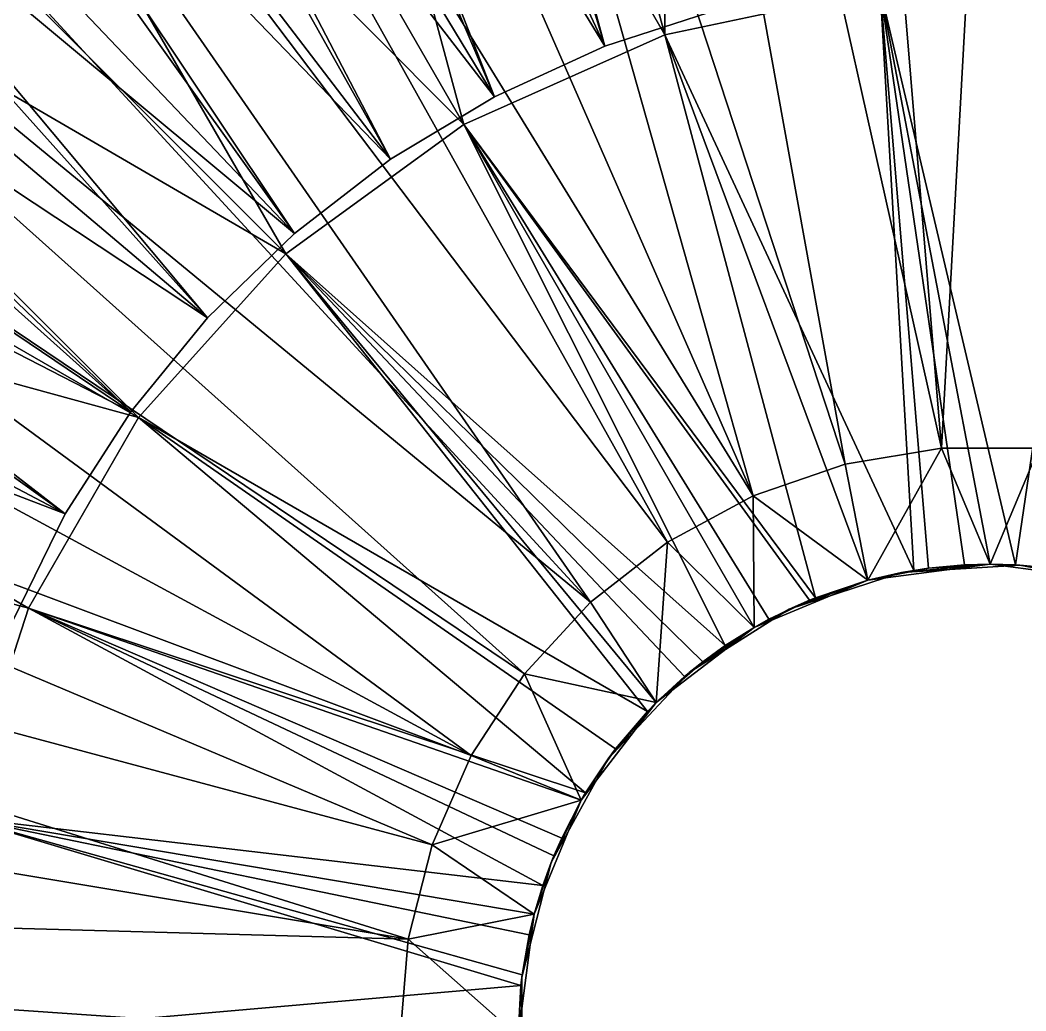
# Model space of a CAD drawing. Header units: metres. Extents: x -14.8 to 10.1, y -13.9 to 11.1.
# Drawn here: x -6.46 to -2.199, y -1.249 to 2.947 of the extents above; entities that cross this region are included whole.
import ezdxf

# ---------------------------------------------------------------- set-up
doc = ezdxf.new("R2010")
doc.units = ezdxf.units.M

msp = doc.modelspace()

# ---------------------------------------------------------------- linework, layer by layer
for points in [[(-2.005811, 11.138528, -3.099998), (-2.556689, 1.134735, -3.099998), (-3.382482, 11.10058, -3.099998)], [(-2.005811, 11.138528, -3.099998), (-2.143792, 1.134735, -3.099998), (-2.556689, 1.134735, -3.099998)], [(-2.556689, 1.134735, -3.099998), (-4.746624, 10.911418, -3.099998), (-3.382482, 11.10058, -3.099998)], [(-2.963954, 1.066775, -3.099998), (-6.081676, 10.573337, -3.099998), (-4.746624, 10.911418, -3.099998)], [(-2.556689, 1.134735, -3.099998), (-2.963954, 1.066775, -3.099998), (-4.746624, 10.911418, -3.099998)], [(-3.354479, 0.932707, -3.099998), (-7.371434, 10.090441, -3.099998), (-6.081676, 10.573337, -3.099998)], [(-3.982875, 2.836662, 15.800001), (-6.081676, 10.573337, 15.800001), (-7.371434, 10.090441, 15.800001)], [(-3.982875, 2.836662, 17.900002), (-7.371434, 10.090441, 17.900002), (-6.081676, 10.573337, 17.900002)], [(-3.982875, 2.836662, 28.400002), (-6.081676, 10.573337, 28.400002), (-7.371434, 10.090441, 28.400002)], [(-3.982875, 2.836662, 20.000002), (-6.081676, 10.573337, 20.000002), (-7.371434, 10.090441, 20.000002)], [(-3.982875, 2.836662, 26.300001), (-7.371434, 10.090441, 26.300001), (-6.081676, 10.573337, 26.300001)], [(-3.982875, 2.836662, 22.100002), (-7.371434, 10.090441, 22.100002), (-6.081676, 10.573337, 22.100002)], [(-3.982875, 2.836662, 24.200001), (-6.081676, 10.573337, 24.200001), (-7.371434, 10.090441, 24.200001)], [(-2.963954, 1.066775, -3.099998), (-3.354479, 0.932707, -3.099998), (-6.081676, 10.573337, -3.099998)], [(-3.494223, 2.995435, 15.800001), (-6.081676, 10.573337, 15.800001), (-3.982875, 2.836662, 15.800001)], [(-3.494223, 2.995435, 17.900002), (-3.982875, 2.836662, 17.900002), (-6.081676, 10.573337, 17.900002)], [(-3.494223, 2.995435, 28.400002), (-6.081676, 10.573337, 28.400002), (-3.982875, 2.836662, 28.400002)], [(-3.494223, 2.995435, 20.000002), (-6.081676, 10.573337, 20.000002), (-3.982875, 2.836662, 20.000002)], [(-3.494223, 2.995435, 26.300001), (-3.982875, 2.836662, 26.300001), (-6.081676, 10.573337, 26.300001)], [(-3.494223, 2.995435, 22.100002), (-3.982875, 2.836662, 22.100002), (-6.081676, 10.573337, 22.100002)], [(-3.494223, 2.995435, 24.200001), (-6.081676, 10.573337, 24.200001), (-3.982875, 2.836662, 24.200001)], [(-3.354479, 0.932707, -3.099998), (-8.600241, 9.468592, -3.099998), (-7.371434, 10.090441, -3.099998)], [(-4.450243, 2.623222, 15.800001), (-7.371434, 10.090441, 15.800001), (-8.600241, 9.468592, 15.800001)], [(-4.450243, 2.623222, 17.900002), (-8.600241, 9.468592, 17.900002), (-7.371434, 10.090441, 17.900002)], [(-4.450243, 2.623222, 28.400002), (-7.371434, 10.090441, 28.400002), (-8.600241, 9.468592, 28.400002)], [(-4.450243, 2.623222, 20.000002), (-7.371434, 10.090441, 20.000002), (-8.600241, 9.468592, 20.000002)], [(-4.450243, 2.623222, 26.300001), (-8.600241, 9.468592, 26.300001), (-7.371434, 10.090441, 26.300001)], [(-4.450243, 2.623222, 22.100002), (-8.600241, 9.468592, 22.100002), (-7.371434, 10.090441, 22.100002)], [(-4.450243, 2.623222, 24.200001), (-7.371434, 10.090441, 24.200001), (-8.600241, 9.468592, 24.200001)], [(-3.982875, 2.836662, 15.800001), (-7.371434, 10.090441, 15.800001), (-4.450243, 2.623222, 15.800001)], [(-3.982875, 2.836662, 17.900002), (-4.450243, 2.623222, 17.900002), (-7.371434, 10.090441, 17.900002)], [(-3.982875, 2.836662, 28.400002), (-7.371434, 10.090441, 28.400002), (-4.450243, 2.623222, 28.400002)], [(-3.982875, 2.836662, 20.000002), (-7.371434, 10.090441, 20.000002), (-4.450243, 2.623222, 20.000002)], [(-3.982875, 2.836662, 26.300001), (-4.450243, 2.623222, 26.300001), (-7.371434, 10.090441, 26.300001)], [(-3.982875, 2.836662, 22.100002), (-4.450243, 2.623222, 22.100002), (-7.371434, 10.090441, 22.100002)], [(-3.982875, 2.836662, 24.200001), (-7.371434, 10.090441, 24.200001), (-4.450243, 2.623222, 24.200001)], [(-3.717611, 0.73619, -3.099998), (-9.753181, 8.715338, -3.099998), (-8.600241, 9.468592, -3.099998)], [(-4.890235, 2.357898, 15.800001), (-8.600241, 9.468592, 15.800001), (-9.753181, 8.715338, 15.800001)], [(-4.890235, 2.357898, 17.900002), (-9.753181, 8.715338, 17.900002), (-8.600241, 9.468592, 17.900002)], [(-4.890235, 2.357898, 28.400002), (-8.600241, 9.468592, 28.400002), (-9.753181, 8.715338, 28.400002)], [(-4.890235, 2.357898, 20.000002), (-8.600241, 9.468592, 20.000002), (-9.753181, 8.715338, 20.000002)], [(-4.890235, 2.357898, 26.300001), (-9.753181, 8.715338, 26.300001), (-8.600241, 9.468592, 26.300001)], [(-4.890235, 2.357898, 22.100002), (-9.753181, 8.715338, 22.100002), (-8.600241, 9.468592, 22.100002)], [(-4.890235, 2.357898, 24.200001), (-8.600241, 9.468592, 24.200001), (-9.753181, 8.715338, 24.200001)], [(-3.354479, 0.932707, -3.099998), (-3.717611, 0.73619, -3.099998), (-8.600241, 9.468592, -3.099998)], [(-4.450243, 2.623222, 15.800001), (-8.600241, 9.468592, 15.800001), (-4.890235, 2.357898, 15.800001)], [(-4.450243, 2.623222, 17.900002), (-4.890235, 2.357898, 17.900002), (-8.600241, 9.468592, 17.900002)], [(-4.450243, 2.623222, 28.400002), (-8.600241, 9.468592, 28.400002), (-4.890235, 2.357898, 28.400002)], [(-4.450243, 2.623222, 20.000002), (-8.600241, 9.468592, 20.000002), (-4.890235, 2.357898, 20.000002)], [(-4.450243, 2.623222, 26.300001), (-4.890235, 2.357898, 26.300001), (-8.600241, 9.468592, 26.300001)], [(-4.450243, 2.623222, 22.100002), (-4.890235, 2.357898, 22.100002), (-8.600241, 9.468592, 22.100002)], [(-4.450243, 2.623222, 24.200001), (-8.600241, 9.468592, 24.200001), (-4.890235, 2.357898, 24.200001)], [(-4.043445, 0.482584, -3.099998), (-10.81626, 7.839822, -3.099998), (-9.753181, 8.715338, -3.099998)], [(-5.297114, 2.044147, 15.800001), (-9.753181, 8.715338, 15.800001), (-10.81626, 7.839822, 15.800001)], [(-5.297114, 2.044147, 17.900002), (-10.81626, 7.839822, 17.900002), (-9.753181, 8.715338, 17.900002)], [(-5.297114, 2.044147, 28.400002), (-9.753181, 8.715338, 28.400002), (-10.81626, 7.839822, 28.400002)], [(-5.297114, 2.044147, 20.000002), (-9.753181, 8.715338, 20.000002), (-10.81626, 7.839822, 20.000002)], [(-5.297114, 2.044147, 26.300001), (-10.81626, 7.839822, 26.300001), (-9.753181, 8.715338, 26.300001)], [(-5.297114, 2.044147, 22.100002), (-10.81626, 7.839822, 22.100002), (-9.753181, 8.715338, 22.100002)], [(-5.297114, 2.044147, 24.200001), (-9.753181, 8.715338, 24.200001), (-10.81626, 7.839822, 24.200001)], [(-3.717611, 0.73619, -3.099998), (-4.043445, 0.482584, -3.099998), (-9.753181, 8.715338, -3.099998)], [(-4.890235, 2.357898, 15.800001), (-9.753181, 8.715338, 15.800001), (-5.297114, 2.044147, 15.800001)], [(-4.890235, 2.357898, 17.900002), (-5.297114, 2.044147, 17.900002), (-9.753181, 8.715338, 17.900002)], [(-4.890235, 2.357898, 28.400002), (-9.753181, 8.715338, 28.400002), (-5.297114, 2.044147, 28.400002)], [(-4.890235, 2.357898, 20.000002), (-9.753181, 8.715338, 20.000002), (-5.297114, 2.044147, 20.000002)], [(-4.890235, 2.357898, 26.300001), (-5.297114, 2.044147, 26.300001), (-9.753181, 8.715338, 26.300001)], [(-4.890235, 2.357898, 22.100002), (-5.297114, 2.044147, 22.100002), (-9.753181, 8.715338, 22.100002)], [(-4.890235, 2.357898, 24.200001), (-9.753181, 8.715338, 24.200001), (-5.297114, 2.044147, 24.200001)], [(-4.043445, 0.482584, -3.099998), (-11.776573, 6.852674, -3.099998), (-10.81626, 7.839822, -3.099998)], [(-5.665576, 1.686061, 15.800001), (-10.81626, 7.839822, 15.800001), (-11.776573, 6.852674, 15.800001)], [(-5.665576, 1.686061, 17.900002), (-11.776573, 6.852674, 17.900002), (-10.81626, 7.839822, 17.900002)], [(-5.665576, 1.686061, 28.400002), (-10.81626, 7.839822, 28.400002), (-11.776573, 6.852674, 28.400002)], [(-5.665576, 1.686061, 20.000002), (-10.81626, 7.839822, 20.000002), (-11.776573, 6.852674, 20.000002)], [(-5.665576, 1.686061, 26.300001), (-11.776573, 6.852674, 26.300001), (-10.81626, 7.839822, 26.300001)], [(-5.665576, 1.686061, 22.100002), (-11.776573, 6.852674, 22.100002), (-10.81626, 7.839822, 22.100002)], [(-5.665576, 1.686061, 24.200001), (-10.81626, 7.839822, 24.200001), (-11.776573, 6.852674, 24.200001)], [(-5.297114, 2.044147, 15.800001), (-10.81626, 7.839822, 15.800001), (-5.665576, 1.686061, 15.800001)], [(-5.297114, 2.044147, 17.900002), (-5.665576, 1.686061, 17.900002), (-10.81626, 7.839822, 17.900002)], [(-5.297114, 2.044147, 28.400002), (-10.81626, 7.839822, 28.400002), (-5.665576, 1.686061, 28.400002)], [(-5.297114, 2.044147, 20.000002), (-10.81626, 7.839822, 20.000002), (-5.665576, 1.686061, 20.000002)], [(-5.297114, 2.044147, 26.300001), (-5.665576, 1.686061, 26.300001), (-10.81626, 7.839822, 26.300001)], [(-5.297114, 2.044147, 22.100002), (-5.665576, 1.686061, 22.100002), (-10.81626, 7.839822, 22.100002)], [(-5.297114, 2.044147, 24.200001), (-10.81626, 7.839822, 24.200001), (-5.665576, 1.686061, 24.200001)], [(-4.323092, 0.178806, -3.099998), (-12.622463, 5.765874, -3.099998), (-11.776573, 6.852674, -3.099998)], [(-5.990817, 1.288308, 15.800001), (-11.776573, 6.852674, 15.800001), (-12.622463, 5.765874, 15.800001)], [(-5.990817, 1.288308, 17.900002), (-12.622463, 5.765874, 17.900002), (-11.776573, 6.852674, 17.900002)], [(-5.990817, 1.288308, 28.400002), (-11.776573, 6.852674, 28.400002), (-12.622463, 5.765874, 28.400002)], [(-5.990817, 1.288308, 20.000002), (-11.776573, 6.852674, 20.000002), (-12.622463, 5.765874, 20.000002)], [(-5.990817, 1.288308, 26.300001), (-12.622463, 5.765874, 26.300001), (-11.776573, 6.852674, 26.300001)], [(-5.990817, 1.288308, 22.100002), (-12.622463, 5.765874, 22.100002), (-11.776573, 6.852674, 22.100002)], [(-5.990817, 1.288308, 24.200001), (-11.776573, 6.852674, 24.200001), (-12.622463, 5.765874, 24.200001)], [(-4.043445, 0.482584, -3.099998), (-4.323092, 0.178806, -3.099998), (-11.776573, 6.852674, -3.099998)], [(-5.665576, 1.686061, 15.800001), (-11.776573, 6.852674, 15.800001), (-5.990817, 1.288308, 15.800001)], [(-5.665576, 1.686061, 17.900002), (-5.990817, 1.288308, 17.900002), (-11.776573, 6.852674, 17.900002)], [(-5.665576, 1.686061, 28.400002), (-11.776573, 6.852674, 28.400002), (-5.990817, 1.288308, 28.400002)], [(-5.665576, 1.686061, 20.000002), (-11.776573, 6.852674, 20.000002), (-5.990817, 1.288308, 20.000002)], [(-5.665576, 1.686061, 26.300001), (-5.990817, 1.288308, 26.300001), (-11.776573, 6.852674, 26.300001)], [(-5.665576, 1.686061, 22.100002), (-5.990817, 1.288308, 22.100002), (-11.776573, 6.852674, 22.100002)], [(-5.665576, 1.686061, 24.200001), (-11.776573, 6.852674, 24.200001), (-5.990817, 1.288308, 24.200001)], [(-3.728456, 2.884986, 47), (-3.739426, 6.521736, 47), (-4.644667, 6.30719, 47)], [(-2.816437, 3.078842, 47), (-3.739426, 6.521736, 47), (-3.728456, 2.884986, 47)], [(-3.728456, 2.884986, 47), (-4.644667, 6.30719, 47), (-5.518879, 5.989003, 47)], [(-3.982875, 2.836662, 34.700001), (-5.821311, 5.851025, 34.700001), (-4.992473, 6.194341, 34.700001)], [(-3.982875, 2.836662, 32.600002), (-4.992473, 6.194341, 32.600002), (-5.821311, 5.851025, 32.600002)], [(-3.982875, 2.836662, 30.5), (-5.821311, 5.851025, 30.5), (-4.992473, 6.194341, 30.5)], [(-3.494223, 2.995435, 34.700001), (-3.982875, 2.836662, 34.700001), (-4.992473, 6.194341, 34.700001)], [(-3.494223, 2.995435, 32.600002), (-4.992473, 6.194341, 32.600002), (-3.982875, 2.836662, 32.600002)], [(-3.494223, 2.995435, 30.5), (-3.982875, 2.836662, 30.5), (-4.992473, 6.194341, 30.5)], [(-4.580241, 2.505747, 47), (-5.518879, 5.989003, 47), (-6.350241, 5.571477, 47)], [(-3.728456, 2.884986, 47), (-5.518879, 5.989003, 47), (-4.580241, 2.505747, 47)], [(-4.450243, 2.623222, 34.700001), (-6.606497, 5.417068, 34.700001), (-5.821311, 5.851025, 34.700001)], [(-4.450243, 2.623222, 32.600002), (-5.821311, 5.851025, 32.600002), (-6.606497, 5.417068, 32.600002)], [(-4.450243, 2.623222, 30.5), (-6.606497, 5.417068, 30.5), (-5.821311, 5.851025, 30.5)], [(-3.982875, 2.836662, 34.700001), (-4.450243, 2.623222, 34.700001), (-5.821311, 5.851025, 34.700001)], [(-3.982875, 2.836662, 32.600002), (-5.821311, 5.851025, 32.600002), (-4.450243, 2.623222, 32.600002)], [(-3.982875, 2.836662, 30.5), (-4.450243, 2.623222, 30.5), (-5.821311, 5.851025, 30.5)], [(-4.548925, -0.166858, -3.099998), (-13.343662, 4.592616, -3.099998), (-12.622463, 5.765874, -3.099998)], [(-6.268598, 0.856072, 15.800001), (-12.622463, 5.765874, 15.800001), (-13.343662, 4.592616, 15.800001)], [(-6.268598, 0.856072, 17.900002), (-13.343662, 4.592616, 17.900002), (-12.622463, 5.765874, 17.900002)], [(-6.268598, 0.856072, 28.400002), (-12.622463, 5.765874, 28.400002), (-13.343662, 4.592616, 28.400002)], [(-6.268598, 0.856072, 20.000002), (-12.622463, 5.765874, 20.000002), (-13.343662, 4.592616, 20.000002)], [(-6.268598, 0.856072, 26.300001), (-13.343662, 4.592616, 26.300001), (-12.622463, 5.765874, 26.300001)], [(-6.268598, 0.856072, 22.100002), (-13.343662, 4.592616, 22.100002), (-12.622463, 5.765874, 22.100002)], [(-6.268598, 0.856072, 24.200001), (-12.622463, 5.765874, 24.200001), (-13.343662, 4.592616, 24.200001)], [(-4.323092, 0.178806, -3.099998), (-4.548925, -0.166858, -3.099998), (-12.622463, 5.765874, -3.099998)], [(-5.990817, 1.288308, 15.800001), (-12.622463, 5.765874, 15.800001), (-6.268598, 0.856072, 15.800001)], [(-5.990817, 1.288308, 17.900002), (-6.268598, 0.856072, 17.900002), (-12.622463, 5.765874, 17.900002)], [(-5.990817, 1.288308, 28.400002), (-12.622463, 5.765874, 28.400002), (-6.268598, 0.856072, 28.400002)], [(-5.990817, 1.288308, 20.000002), (-12.622463, 5.765874, 20.000002), (-6.268598, 0.856072, 20.000002)], [(-5.990817, 1.288308, 26.300001), (-6.268598, 0.856072, 26.300001), (-12.622463, 5.765874, 26.300001)], [(-5.990817, 1.288308, 22.100002), (-6.268598, 0.856072, 22.100002), (-12.622463, 5.765874, 22.100002)], [(-5.990817, 1.288308, 24.200001), (-12.622463, 5.765874, 24.200001), (-6.268598, 0.856072, 24.200001)], [(-4.580241, 2.505747, 47), (-6.350241, 5.571477, 47), (-7.12751, 5.060259, 47)], [(-4.890235, 2.357898, 34.700001), (-7.338159, 4.897926, 34.700001), (-6.606497, 5.417068, 34.700001)], [(-4.890235, 2.357898, 32.600002), (-6.606497, 5.417068, 32.600002), (-7.338159, 4.897926, 32.600002)], [(-4.890235, 2.357898, 30.5), (-7.338159, 4.897926, 30.5), (-6.606497, 5.417068, 30.5)], [(-4.450243, 2.623222, 34.700001), (-4.890235, 2.357898, 34.700001), (-6.606497, 5.417068, 34.700001)], [(-4.450243, 2.623222, 32.600002), (-6.606497, 5.417068, 32.600002), (-4.890235, 2.357898, 32.600002)], [(-4.450243, 2.623222, 30.5), (-4.890235, 2.357898, 30.5), (-6.606497, 5.417068, 30.5)], [(-5.334563, 1.9577, 47), (-7.12751, 5.060259, 47), (-7.840174, 4.462263, 47)], [(-4.580241, 2.505747, 47), (-7.12751, 5.060259, 47), (-5.334563, 1.9577, 47)], [(-5.297114, 2.044147, 34.700001), (-8.007094, 4.300128, 34.700001), (-7.338159, 4.897926, 34.700001)], [(-5.297114, 2.044147, 32.600002), (-7.338159, 4.897926, 32.600002), (-8.007094, 4.300128, 32.600002)], [(-5.297114, 2.044147, 30.5), (-8.007094, 4.300128, 30.5), (-7.338159, 4.897926, 30.5)], [(-4.890235, 2.357898, 34.700001), (-5.297114, 2.044147, 34.700001), (-7.338159, 4.897926, 34.700001)], [(-4.890235, 2.357898, 32.600002), (-7.338159, 4.897926, 32.600002), (-5.297114, 2.044147, 32.600002)], [(-4.890235, 2.357898, 30.5), (-5.297114, 2.044147, 30.5), (-7.338159, 4.897926, 30.5)], [(-4.548925, -0.166858, -3.099998), (-13.931417, 3.347141, -3.099998), (-13.343662, 4.592616, -3.099998)], [(-6.268598, 0.856072, 15.800001), (-13.343662, 4.592616, 15.800001), (-6.495297, 0.394989, 15.800001)], [(-6.268598, 0.856072, 17.900002), (-6.495297, 0.394989, 17.900002), (-13.343662, 4.592616, 17.900002)], [(-6.268598, 0.856072, 28.400002), (-13.343662, 4.592616, 28.400002), (-6.495297, 0.394989, 28.400002)], [(-6.268598, 0.856072, 20.000002), (-13.343662, 4.592616, 20.000002), (-6.495297, 0.394989, 20.000002)], [(-6.268598, 0.856072, 26.300001), (-6.495297, 0.394989, 26.300001), (-13.343662, 4.592616, 26.300001)], [(-6.268598, 0.856072, 22.100002), (-6.495297, 0.394989, 22.100002), (-13.343662, 4.592616, 22.100002)], [(-6.268598, 0.856072, 24.200001), (-13.343662, 4.592616, 24.200001), (-6.495297, 0.394989, 24.200001)], [(-5.334563, 1.9577, 47), (-7.840174, 4.462263, 47), (-8.478596, 3.785575, 47)], [(-6.130768, 3.302417, 42.300003), (-6.655284, 2.82258, 42.300003), (-7.840174, 4.462263, 42.300003)], [(-5.665576, 1.686061, 34.700001), (-8.604893, 3.631192, 34.700001), (-8.007094, 4.300128, 34.700001)], [(-5.665576, 1.686061, 32.600002), (-8.007094, 4.300128, 32.600002), (-8.604893, 3.631192, 32.600002)], [(-5.665576, 1.686061, 30.5), (-8.604893, 3.631192, 30.5), (-8.007094, 4.300128, 30.5)], [(-6.130768, 3.302417, 37.700001), (-8.007094, 4.300128, 37.700001), (-6.655284, 2.82258, 37.700001)], [(-5.297114, 2.044147, 34.700001), (-5.665576, 1.686061, 34.700001), (-8.007094, 4.300128, 34.700001)], [(-5.297114, 2.044147, 32.600002), (-8.007094, 4.300128, 32.600002), (-5.665576, 1.686061, 32.600002)], [(-5.297114, 2.044147, 30.5), (-5.665576, 1.686061, 30.5), (-8.007094, 4.300128, 30.5)], [(-5.958457, 1.264796, 47), (-8.478596, 3.785575, 47), (-9.034142, 3.039346, 47)], [(-5.334563, 1.9577, 47), (-8.478596, 3.785575, 47), (-5.958457, 1.264796, 47)], [(-5.990817, 1.288308, 34.700001), (-9.124034, 2.899531, 34.700001), (-8.604893, 3.631192, 34.700001)], [(-5.990817, 1.288308, 32.600002), (-8.604893, 3.631192, 32.600002), (-9.124034, 2.899531, 32.600002)], [(-5.990817, 1.288308, 30.5), (-9.124034, 2.899531, 30.5), (-8.604893, 3.631192, 30.5)], [(-5.665576, 1.686061, 34.700001), (-5.990817, 1.288308, 34.700001), (-8.604893, 3.631192, 34.700001)], [(-5.665576, 1.686061, 32.600002), (-8.604893, 3.631192, 32.600002), (-5.990817, 1.288308, 32.600002)], [(-5.665576, 1.686061, 30.5), (-5.990817, 1.288308, 30.5), (-8.604893, 3.631192, 30.5)], [(-4.714784, -0.544977, -3.099998), (-14.378591, 2.044567, -3.099998), (-13.931417, 3.347141, -3.099998)], [(-4.548925, -0.166858, -3.099998), (-4.714784, -0.544977, -3.099998), (-13.931417, 3.347141, -3.099998)], [(-6.655284, 2.82258, 42.300003), (-6.130768, 3.302417, 37.700001), (-6.655284, 2.82258, 37.700001)], [(-6.130768, 3.302417, 42.300003), (-6.130768, 3.302417, 37.700001), (-6.655284, 2.82258, 42.300003)], [(-2.673805, 0.616927, 45), (-2.816437, 3.078842, 47), (-3.728456, 2.884986, 47)], [(-1.884044, 3.078842, 47), (-2.816437, 3.078842, 47), (-2.241963, 0.640341, 45)], [(-2.816437, 3.078842, 47), (-2.35024, 0.643274, 45), (-2.241963, 0.640341, 45)], [(-2.35024, 0.643274, 45), (-2.816437, 3.078842, 47), (-2.458518, 0.640341, 45)], [(-2.816437, 3.078842, 47), (-2.611293, 0.626164, 45), (-2.458518, 0.640341, 45)], [(-2.611293, 0.626164, 45), (-2.816437, 3.078842, 47), (-2.673805, 0.616927, 45)], [(-2.089188, 0.626164, 45), (-1.884044, 3.078842, 47), (-2.241963, 0.640341, 45)], [(-5.958457, 1.264796, 47), (-9.034142, 3.039346, 47), (-9.499302, 2.233668, 47)], [(-3.494223, 2.995435, 34.700001), (-3.494223, 2.995435, 32.600002), (-3.982875, 2.836662, 32.600002)], [(-3.494223, 2.995435, 34.700001), (-3.982875, 2.836662, 32.600002), (-3.982875, 2.836662, 34.700001)], [(-3.494223, 2.995435, 17.900002), (-3.494223, 2.995435, 15.800001), (-3.982875, 2.836662, 15.800001)], [(-3.494223, 2.995435, 17.900002), (-3.982875, 2.836662, 15.800001), (-3.982875, 2.836662, 17.900002)], [(-3.494223, 2.995435, 30.5), (-3.494223, 2.995435, 28.400002), (-3.982875, 2.836662, 28.400002)], [(-3.494223, 2.995435, 30.5), (-3.982875, 2.836662, 28.400002), (-3.982875, 2.836662, 30.5)], [(-3.494223, 2.995435, 22.100002), (-3.494223, 2.995435, 20.000002), (-3.982875, 2.836662, 20.000002)], [(-3.494223, 2.995435, 22.100002), (-3.982875, 2.836662, 20.000002), (-3.982875, 2.836662, 22.100002)], [(-3.494223, 2.995435, 26.300001), (-3.494223, 2.995435, 24.200001), (-3.982875, 2.836662, 24.200001)], [(-3.494223, 2.995435, 26.300001), (-3.982875, 2.836662, 24.200001), (-3.982875, 2.836662, 26.300001)], [(-6.268598, 0.856072, 34.700001), (-9.557991, 2.114344, 34.700001), (-9.124034, 2.899531, 34.700001)], [(-6.268598, 0.856072, 32.600002), (-9.124034, 2.899531, 32.600002), (-9.557991, 2.114344, 32.600002)], [(-6.268598, 0.856072, 30.5), (-9.557991, 2.114344, 30.5), (-9.124034, 2.899531, 30.5)], [(-5.990817, 1.288308, 34.700001), (-6.268598, 0.856072, 34.700001), (-9.124034, 2.899531, 34.700001)], [(-5.990817, 1.288308, 32.600002), (-9.124034, 2.899531, 32.600002), (-6.268598, 0.856072, 32.600002)], [(-5.990817, 1.288308, 30.5), (-6.268598, 0.856072, 30.5), (-9.124034, 2.899531, 30.5)], [(-3.090517, 0.501227, 45), (-3.728456, 2.884986, 47), (-4.580241, 2.505747, 47)], [(-2.673805, 0.616927, 45), (-3.728456, 2.884986, 47), (-2.867879, 0.575126, 45)], [(-2.867879, 0.575126, 45), (-3.728456, 2.884986, 47), (-3.090517, 0.501227, 45)], [(-3.982875, 2.836662, 34.700001), (-3.982875, 2.836662, 32.600002), (-4.450243, 2.623222, 32.600002)], [(-3.982875, 2.836662, 34.700001), (-4.450243, 2.623222, 32.600002), (-4.450243, 2.623222, 34.700001)], [(-3.982875, 2.836662, 17.900002), (-3.982875, 2.836662, 15.800001), (-4.450243, 2.623222, 15.800001)], [(-3.982875, 2.836662, 17.900002), (-4.450243, 2.623222, 15.800001), (-4.450243, 2.623222, 17.900002)], [(-3.982875, 2.836662, 30.5), (-3.982875, 2.836662, 28.400002), (-4.450243, 2.623222, 28.400002)], [(-3.982875, 2.836662, 30.5), (-4.450243, 2.623222, 28.400002), (-4.450243, 2.623222, 30.5)], [(-3.982875, 2.836662, 22.100002), (-3.982875, 2.836662, 20.000002), (-4.450243, 2.623222, 20.000002)], [(-3.982875, 2.836662, 22.100002), (-4.450243, 2.623222, 20.000002), (-4.450243, 2.623222, 22.100002)], [(-3.982875, 2.836662, 26.300001), (-3.982875, 2.836662, 24.200001), (-4.450243, 2.623222, 24.200001)], [(-3.982875, 2.836662, 26.300001), (-4.450243, 2.623222, 24.200001), (-4.450243, 2.623222, 26.300001)], [(-4.890235, 2.357898, 34.700001), (-4.450243, 2.623222, 32.600002), (-4.890235, 2.357898, 32.600002)], [(-4.450243, 2.623222, 34.700001), (-4.450243, 2.623222, 32.600002), (-4.890235, 2.357898, 34.700001)], [(-4.890235, 2.357898, 17.900002), (-4.450243, 2.623222, 15.800001), (-4.890235, 2.357898, 15.800001)], [(-4.450243, 2.623222, 17.900002), (-4.450243, 2.623222, 15.800001), (-4.890235, 2.357898, 17.900002)], [(-4.890235, 2.357898, 30.5), (-4.450243, 2.623222, 28.400002), (-4.890235, 2.357898, 28.400002)], [(-4.450243, 2.623222, 30.5), (-4.450243, 2.623222, 28.400002), (-4.890235, 2.357898, 30.5)], [(-4.890235, 2.357898, 22.100002), (-4.450243, 2.623222, 20.000002), (-4.890235, 2.357898, 20.000002)], [(-4.450243, 2.623222, 22.100002), (-4.450243, 2.623222, 20.000002), (-4.890235, 2.357898, 22.100002)], [(-4.890235, 2.357898, 26.300001), (-4.450243, 2.623222, 24.200001), (-4.890235, 2.357898, 24.200001)], [(-4.450243, 2.623222, 26.300001), (-4.450243, 2.623222, 24.200001), (-4.890235, 2.357898, 26.300001)], [(-3.472615, 0.298652, 45), (-4.580241, 2.505747, 47), (-5.334563, 1.9577, 47)], [(-4.580241, 2.505747, 47), (-3.115608, 0.491033, 45), (-3.090517, 0.501227, 45)], [(-3.115608, 0.491033, 45), (-4.580241, 2.505747, 47), (-3.287057, 0.410298, 45)], [(-4.580241, 2.505747, 47), (-3.35024, 0.375325, 45), (-3.287057, 0.410298, 45)], [(-3.35024, 0.375325, 45), (-4.580241, 2.505747, 47), (-3.472615, 0.298652, 45)], [(-4.890235, 2.357898, 34.700001), (-4.890235, 2.357898, 32.600002), (-5.297114, 2.044147, 32.600002)], [(-4.890235, 2.357898, 34.700001), (-5.297114, 2.044147, 32.600002), (-5.297114, 2.044147, 34.700001)], [(-4.890235, 2.357898, 17.900002), (-4.890235, 2.357898, 15.800001), (-5.297114, 2.044147, 15.800001)], [(-4.890235, 2.357898, 17.900002), (-5.297114, 2.044147, 15.800001), (-5.297114, 2.044147, 17.900002)], [(-4.890235, 2.357898, 30.5), (-4.890235, 2.357898, 28.400002), (-5.297114, 2.044147, 28.400002)], [(-4.890235, 2.357898, 30.5), (-5.297114, 2.044147, 28.400002), (-5.297114, 2.044147, 30.5)], [(-4.890235, 2.357898, 22.100002), (-4.890235, 2.357898, 20.000002), (-5.297114, 2.044147, 20.000002)], [(-4.890235, 2.357898, 22.100002), (-5.297114, 2.044147, 20.000002), (-5.297114, 2.044147, 22.100002)], [(-4.890235, 2.357898, 26.300001), (-4.890235, 2.357898, 24.200001), (-5.297114, 2.044147, 24.200001)], [(-4.890235, 2.357898, 26.300001), (-5.297114, 2.044147, 24.200001), (-5.297114, 2.044147, 26.300001)], [(-6.424654, 0.457319, 47), (-9.499302, 2.233668, 47), (-9.867782, 1.379435, 47)], [(-5.958457, 1.264796, 47), (-9.499302, 2.233668, 47), (-6.424654, 0.457319, 47)], [(-6.268598, 0.856072, 34.700001), (-6.495297, 0.394989, 34.700001), (-9.557991, 2.114344, 34.700001)], [(-6.268598, 0.856072, 32.600002), (-9.557991, 2.114344, 32.600002), (-6.495297, 0.394989, 32.600002)], [(-6.268598, 0.856072, 30.5), (-6.495297, 0.394989, 30.5), (-9.557991, 2.114344, 30.5)], [(-4.816144, -0.945239, -3.099998), (-14.679757, 0.700706, -3.099998), (-14.378591, 2.044567, -3.099998)], [(-4.714784, -0.544977, -3.099998), (-4.816144, -0.945239, -3.099998), (-14.378591, 2.044567, -3.099998)], [(-5.297114, 2.044147, 34.700001), (-5.297114, 2.044147, 32.600002), (-5.665576, 1.686061, 32.600002)], [(-5.297114, 2.044147, 34.700001), (-5.665576, 1.686061, 32.600002), (-5.665576, 1.686061, 34.700001)], [(-5.297114, 2.044147, 17.900002), (-5.297114, 2.044147, 15.800001), (-5.665576, 1.686061, 15.800001)], [(-5.297114, 2.044147, 17.900002), (-5.665576, 1.686061, 15.800001), (-5.665576, 1.686061, 17.900002)], [(-5.297114, 2.044147, 30.5), (-5.297114, 2.044147, 28.400002), (-5.665576, 1.686061, 28.400002)], [(-5.297114, 2.044147, 30.5), (-5.665576, 1.686061, 28.400002), (-5.665576, 1.686061, 30.5)], [(-5.297114, 2.044147, 22.100002), (-5.297114, 2.044147, 20.000002), (-5.665576, 1.686061, 20.000002)], [(-5.297114, 2.044147, 22.100002), (-5.665576, 1.686061, 20.000002), (-5.665576, 1.686061, 22.100002)], [(-5.297114, 2.044147, 26.300001), (-5.297114, 2.044147, 24.200001), (-5.665576, 1.686061, 24.200001)], [(-5.297114, 2.044147, 26.300001), (-5.665576, 1.686061, 24.200001), (-5.665576, 1.686061, 26.300001)], [(-3.802232, 0.018673, 45), (-5.334563, 1.9577, 47), (-5.958457, 1.264796, 47)], [(-5.334563, 1.9577, 47), (-3.567763, 0.229981, 45), (-3.472615, 0.298652, 45)], [(-3.567763, 0.229981, 45), (-5.334563, 1.9577, 47), (-3.645013, 0.167598, 45)], [(-5.334563, 1.9577, 47), (-3.764454, 0.057488, 45), (-3.645013, 0.167598, 45)], [(-3.764454, 0.057488, 45), (-5.334563, 1.9577, 47), (-3.802232, 0.018673, 45)], [(-5.665576, 1.686061, 32.600002), (-5.990817, 1.288308, 32.600002), (-5.665576, 1.686061, 34.700001)], [(-5.665576, 1.686061, 34.700001), (-5.990817, 1.288308, 32.600002), (-5.990817, 1.288308, 34.700001)], [(-5.665576, 1.686061, 15.800001), (-5.990817, 1.288308, 15.800001), (-5.665576, 1.686061, 17.900002)], [(-5.665576, 1.686061, 17.900002), (-5.990817, 1.288308, 15.800001), (-5.990817, 1.288308, 17.900002)], [(-5.665576, 1.686061, 28.400002), (-5.990817, 1.288308, 28.400002), (-5.665576, 1.686061, 30.5)], [(-5.665576, 1.686061, 30.5), (-5.990817, 1.288308, 28.400002), (-5.990817, 1.288308, 30.5)], [(-5.665576, 1.686061, 20.000002), (-5.990817, 1.288308, 20.000002), (-5.665576, 1.686061, 22.100002)], [(-5.665576, 1.686061, 22.100002), (-5.990817, 1.288308, 20.000002), (-5.990817, 1.288308, 22.100002)], [(-5.665576, 1.686061, 24.200001), (-5.990817, 1.288308, 24.200001), (-5.665576, 1.686061, 26.300001)], [(-5.665576, 1.686061, 26.300001), (-5.990817, 1.288308, 24.200001), (-5.990817, 1.288308, 26.300001)], [(-6.424654, 0.457319, 47), (-9.867782, 1.379435, 47), (-6.712779, -0.42944, 47)], [(-5.990817, 1.288308, 32.600002), (-6.268598, 0.856072, 34.700001), (-5.990817, 1.288308, 34.700001)], [(-5.990817, 1.288308, 32.600002), (-6.268598, 0.856072, 32.600002), (-6.268598, 0.856072, 34.700001)], [(-5.990817, 1.288308, 15.800001), (-6.268598, 0.856072, 17.900002), (-5.990817, 1.288308, 17.900002)], [(-5.990817, 1.288308, 15.800001), (-6.268598, 0.856072, 15.800001), (-6.268598, 0.856072, 17.900002)], [(-5.990817, 1.288308, 28.400002), (-6.268598, 0.856072, 30.5), (-5.990817, 1.288308, 30.5)], [(-5.990817, 1.288308, 28.400002), (-6.268598, 0.856072, 28.400002), (-6.268598, 0.856072, 30.5)], [(-5.990817, 1.288308, 20.000002), (-6.268598, 0.856072, 22.100002), (-5.990817, 1.288308, 22.100002)], [(-5.990817, 1.288308, 20.000002), (-6.268598, 0.856072, 20.000002), (-6.268598, 0.856072, 22.100002)], [(-5.990817, 1.288308, 24.200001), (-6.268598, 0.856072, 26.300001), (-5.990817, 1.288308, 26.300001)], [(-5.990817, 1.288308, 24.200001), (-6.268598, 0.856072, 24.200001), (-6.268598, 0.856072, 26.300001)], [(-4.063955, -0.325618, 45), (-5.958457, 1.264796, 47), (-6.424654, 0.457319, 47)], [(-3.802232, 0.018673, 45), (-5.958457, 1.264796, 47), (-3.936947, -0.139203, 45)], [(-3.936947, -0.139203, 45), (-5.958457, 1.264796, 47), (-4.063955, -0.325618, 45)], [(-2.963954, 1.066775, 10.900002), (-2.556689, 1.134735, -3.099998), (-2.556689, 1.134735, 10.900002)], [(-2.963954, 1.066775, 10.900002), (-2.963954, 1.066775, -3.099998), (-2.556689, 1.134735, -3.099998)], [(-2.556689, 1.134735, 10.900002), (-2.867879, 0.575126, 10.900002), (-2.963954, 1.066775, 10.900002)], [(-2.35024, 0.643274, 10.900002), (-2.867879, 0.575126, 10.900002), (-2.556689, 1.134735, 10.900002)], [(-2.143792, 1.134735, 10.900002), (-2.556689, 1.134735, -3.099998), (-2.143792, 1.134735, -3.099998)], [(-2.556689, 1.134735, 10.900002), (-2.556689, 1.134735, -3.099998), (-2.143792, 1.134735, 10.900002)], [(-2.143792, 1.134735, 10.900002), (-2.35024, 0.643274, 10.900002), (-2.556689, 1.134735, 10.900002)], [(-1.832603, 0.575126, 10.900002), (-2.35024, 0.643274, 10.900002), (-2.143792, 1.134735, 10.900002)], [(-3.354479, 0.932707, 10.900002), (-2.963954, 1.066775, -3.099998), (-2.963954, 1.066775, 10.900002)], [(-3.354479, 0.932707, 10.900002), (-3.354479, 0.932707, -3.099998), (-2.963954, 1.066775, -3.099998)], [(-2.867879, 0.575126, 10.900002), (-3.354479, 0.932707, 10.900002), (-2.963954, 1.066775, 10.900002)], [(-3.717611, 0.73619, 10.900002), (-3.354479, 0.932707, -3.099998), (-3.354479, 0.932707, 10.900002)], [(-3.717611, 0.73619, 10.900002), (-3.717611, 0.73619, -3.099998), (-3.354479, 0.932707, -3.099998)], [(-3.35024, 0.375325, 10.900002), (-3.717611, 0.73619, 10.900002), (-3.354479, 0.932707, 10.900002)], [(-2.867879, 0.575126, 10.900002), (-3.35024, 0.375325, 10.900002), (-3.354479, 0.932707, 10.900002)], [(-6.268598, 0.856072, 32.600002), (-6.495297, 0.394989, 32.600002), (-6.268598, 0.856072, 34.700001)], [(-6.268598, 0.856072, 34.700001), (-6.495297, 0.394989, 32.600002), (-6.495297, 0.394989, 34.700001)], [(-6.268598, 0.856072, 15.800001), (-6.495297, 0.394989, 15.800001), (-6.268598, 0.856072, 17.900002)], [(-6.268598, 0.856072, 17.900002), (-6.495297, 0.394989, 15.800001), (-6.495297, 0.394989, 17.900002)], [(-6.268598, 0.856072, 28.400002), (-6.495297, 0.394989, 28.400002), (-6.268598, 0.856072, 30.5)], [(-6.268598, 0.856072, 30.5), (-6.495297, 0.394989, 28.400002), (-6.495297, 0.394989, 30.5)], [(-6.268598, 0.856072, 20.000002), (-6.495297, 0.394989, 20.000002), (-6.268598, 0.856072, 22.100002)], [(-6.268598, 0.856072, 22.100002), (-6.495297, 0.394989, 20.000002), (-6.495297, 0.394989, 22.100002)], [(-6.268598, 0.856072, 24.200001), (-6.495297, 0.394989, 24.200001), (-6.268598, 0.856072, 26.300001)], [(-6.268598, 0.856072, 26.300001), (-6.495297, 0.394989, 24.200001), (-6.495297, 0.394989, 26.300001)], [(-3.717611, 0.73619, 10.900002), (-4.043445, 0.482584, -3.099998), (-3.717611, 0.73619, -3.099998)], [(-4.043445, 0.482584, 10.900002), (-4.043445, 0.482584, -3.099998), (-3.717611, 0.73619, 10.900002)], [(-3.717611, 0.73619, 10.900002), (-3.764454, 0.057488, 10.900002), (-4.043445, 0.482584, 10.900002)], [(-3.35024, 0.375325, 10.900002), (-3.764454, 0.057488, 10.900002), (-3.717611, 0.73619, 10.900002)], [(-4.816144, -0.945239, -3.099998), (-14.83126, -0.668129, -3.099998), (-14.679757, 0.700706, -3.099998)], [(-2.725003, 0.607848, 43), (-2.867879, 0.575126, 10.900002), (-2.35024, 0.643274, 10.900002)], [(-2.725003, 0.607848, 43), (-2.35024, 0.643274, 10.900002), (-2.224659, 0.639327, 43)], [(-2.35024, 0.643274, 45), (-2.725003, 0.607848, 43), (-2.224659, 0.639327, 43)], [(-2.35024, 0.643274, 45), (-2.611293, 0.626164, 45), (-2.725003, 0.607848, 43)], [(-2.611293, 0.626164, 45), (-2.35024, 0.643274, 45), (-2.458518, 0.640341, 45)], [(-2.224659, 0.639327, 43), (-2.35024, 0.643274, 10.900002), (-1.832603, 0.575126, 10.900002)], [(-2.35024, 0.643274, 45), (-2.224659, 0.639327, 43), (-2.241963, 0.640341, 45)], [(-2.224659, 0.639327, 43), (-1.832603, 0.575126, 10.900002), (-1.732207, 0.545387, 43)], [(-2.089188, 0.626164, 45), (-2.224659, 0.639327, 43), (-1.732207, 0.545387, 43)], [(-3.201799, 0.452928, 43), (-2.867879, 0.575126, 10.900002), (-2.725003, 0.607848, 43)], [(-2.867879, 0.575126, 45), (-3.201799, 0.452928, 43), (-2.725003, 0.607848, 43)], [(-2.611293, 0.626164, 45), (-2.867879, 0.575126, 45), (-2.725003, 0.607848, 43)], [(-2.867879, 0.575126, 45), (-2.611293, 0.626164, 45), (-2.673805, 0.616927, 45)], [(-3.201799, 0.452928, 43), (-3.35024, 0.375325, 10.900002), (-2.867879, 0.575126, 10.900002)], [(-2.867879, 0.575126, 45), (-3.115608, 0.491033, 45), (-3.201799, 0.452928, 43)], [(-3.115608, 0.491033, 45), (-2.867879, 0.575126, 45), (-3.090517, 0.501227, 45)], [(-4.043445, 0.482584, 10.900002), (-4.323092, 0.178806, 10.900002), (-4.043445, 0.482584, -3.099998)], [(-4.043445, 0.482584, -3.099998), (-4.323092, 0.178806, 10.900002), (-4.323092, 0.178806, -3.099998)], [(-3.764454, 0.057488, 10.900002), (-4.323092, 0.178806, 10.900002), (-4.043445, 0.482584, 10.900002)], [(-3.115608, 0.491033, 45), (-3.35024, 0.375325, 45), (-3.201799, 0.452928, 43)], [(-3.35024, 0.375325, 45), (-3.115608, 0.491033, 45), (-3.287057, 0.410298, 45)], [(-4.245547, -0.718123, 45), (-6.424654, 0.457319, 47), (-6.712779, -0.42944, 47)], [(-6.424654, 0.457319, 47), (-4.082291, -0.356726, 45), (-4.063955, -0.325618, 45)], [(-4.082291, -0.356726, 45), (-6.424654, 0.457319, 47), (-4.165391, -0.516948, 45)], [(-6.424654, 0.457319, 47), (-4.197999, -0.591359, 45), (-4.165391, -0.516948, 45)], [(-4.197999, -0.591359, 45), (-6.424654, 0.457319, 47), (-4.245547, -0.718123, 45)], [(-3.625088, 0.1843, 43), (-3.35024, 0.375325, 10.900002), (-3.201799, 0.452928, 43)], [(-3.35024, 0.375325, 45), (-3.625088, 0.1843, 43), (-3.201799, 0.452928, 43)], [(-3.625088, 0.1843, 43), (-3.764454, 0.057488, 10.900002), (-3.35024, 0.375325, 10.900002)], [(-3.35024, 0.375325, 45), (-3.567763, 0.229981, 45), (-3.625088, 0.1843, 43)], [(-3.567763, 0.229981, 45), (-3.35024, 0.375325, 45), (-3.472615, 0.298652, 45)], [(-3.567763, 0.229981, 45), (-3.764454, 0.057488, 45), (-3.625088, 0.1843, 43)], [(-3.764454, 0.057488, 45), (-3.567763, 0.229981, 45), (-3.645013, 0.167598, 45)], [(-4.323092, 0.178806, 10.900002), (-4.548925, -0.166858, -3.099998), (-4.323092, 0.178806, -3.099998)], [(-4.323092, 0.178806, 10.900002), (-4.548925, -0.166858, 10.900002), (-4.548925, -0.166858, -3.099998)], [(-4.082291, -0.356726, 10.900002), (-4.548925, -0.166858, 10.900002), (-4.323092, 0.178806, 10.900002)], [(-3.764454, 0.057488, 10.900002), (-4.082291, -0.356726, 10.900002), (-4.323092, 0.178806, 10.900002)], [(-3.625088, 0.1843, 43), (-3.968275, -0.181155, 43), (-3.764454, 0.057488, 10.900002)], [(-3.625088, 0.1843, 43), (-3.764454, 0.057488, 45), (-3.968275, -0.181155, 43)], [(-3.764454, 0.057488, 10.900002), (-3.968275, -0.181155, 43), (-4.082291, -0.356726, 10.900002)], [(-3.764454, 0.057488, 45), (-3.936947, -0.139203, 45), (-3.968275, -0.181155, 43)], [(-3.936947, -0.139203, 45), (-3.764454, 0.057488, 45), (-3.802232, 0.018673, 45)], [(-4.548925, -0.166858, 10.900002), (-4.714784, -0.544977, -3.099998), (-4.548925, -0.166858, -3.099998)], [(-4.548925, -0.166858, 10.900002), (-4.714784, -0.544977, 10.900002), (-4.714784, -0.544977, -3.099998)], [(-4.082291, -0.356726, 10.900002), (-4.714784, -0.544977, 10.900002), (-4.548925, -0.166858, 10.900002)], [(-4.063955, -0.325618, 45), (-3.968275, -0.181155, 43), (-3.936947, -0.139203, 45)], [(-3.968275, -0.181155, 43), (-4.209794, -0.620477, 43), (-4.082291, -0.356726, 10.900002)], [(-3.968275, -0.181155, 43), (-4.082291, -0.356726, 45), (-4.209794, -0.620477, 43)], [(-3.968275, -0.181155, 43), (-4.063955, -0.325618, 45), (-4.082291, -0.356726, 45)], [(-4.082291, -0.356726, 10.900002), (-4.282092, -0.839088, 10.900002), (-4.714784, -0.544977, 10.900002)], [(-4.082291, -0.356726, 10.900002), (-4.209794, -0.620477, 43), (-4.282092, -0.839088, 10.900002)], [(-4.082291, -0.356726, 45), (-4.197999, -0.591359, 45), (-4.209794, -0.620477, 43)], [(-4.197999, -0.591359, 45), (-4.082291, -0.356726, 45), (-4.165391, -0.516948, 45)], [(-4.338516, -1.140488, 45), (-6.712779, -0.42944, 47), (-6.810241, -1.356726, 47)], [(-6.712779, -0.42944, 47), (-4.282092, -0.839088, 45), (-4.245547, -0.718123, 45)], [(-4.282092, -0.839088, 45), (-6.712779, -0.42944, 47), (-4.303482, -0.926785, 45)], [(-6.712779, -0.42944, 47), (-4.33313, -1.095674, 45), (-4.303482, -0.926785, 45)], [(-4.33313, -1.095674, 45), (-6.712779, -0.42944, 47), (-4.338516, -1.140488, 45)], [(-4.714784, -0.544977, 10.900002), (-4.816144, -0.945239, 10.900002), (-4.714784, -0.544977, -3.099998)], [(-4.714784, -0.544977, -3.099998), (-4.816144, -0.945239, 10.900002), (-4.816144, -0.945239, -3.099998)], [(-4.282092, -0.839088, 10.900002), (-4.816144, -0.945239, 10.900002), (-4.714784, -0.544977, 10.900002)], [(-4.245547, -0.718123, 45), (-4.209794, -0.620477, 43), (-4.197999, -0.591359, 45)], [(-4.209794, -0.620477, 43), (-4.33447, -1.10606, 43), (-4.282092, -0.839088, 10.900002)], [(-4.209794, -0.620477, 43), (-4.282092, -0.839088, 45), (-4.33447, -1.10606, 43)], [(-4.209794, -0.620477, 43), (-4.245547, -0.718123, 45), (-4.282092, -0.839088, 45)], [(-4.850241, -1.356726, -3.099998), (-14.83126, -2.045323, -3.099998), (-14.83126, -0.668129, -3.099998)], [(-4.816144, -0.945239, -3.099998), (-4.850241, -1.356726, -3.099998), (-14.83126, -0.668129, -3.099998)], [(-4.282092, -0.839088, 10.900002), (-4.350241, -1.356726, 10.900002), (-4.816144, -0.945239, 10.900002)], [(-4.282092, -0.839088, 10.900002), (-4.33447, -1.10606, 43), (-4.350241, -1.356726, 10.900002)], [(-4.282092, -0.839088, 45), (-4.33313, -1.095674, 45), (-4.33447, -1.10606, 43)], [(-4.33313, -1.095674, 45), (-4.282092, -0.839088, 45), (-4.303482, -0.926785, 45)], [(-4.816144, -0.945239, 10.900002), (-4.850241, -1.356726, -3.099998), (-4.816144, -0.945239, -3.099998)], [(-4.816144, -0.945239, 10.900002), (-4.850241, -1.356726, 10.900002), (-4.850241, -1.356726, -3.099998)], [(-4.350241, -1.356726, 10.900002), (-4.850241, -1.356726, 10.900002), (-4.816144, -0.945239, 10.900002)], [(-4.33447, -1.10606, 43), (-4.33447, -1.607392, 43), (-4.350241, -1.356726, 10.900002)], [(-4.33447, -1.10606, 43), (-4.338516, -1.140488, 45), (-4.350241, -1.356726, 45)], [(-4.33447, -1.10606, 43), (-4.350241, -1.356726, 45), (-4.33447, -1.607392, 43)], [(-4.338516, -1.140488, 45), (-4.33447, -1.10606, 43), (-4.33313, -1.095674, 45)], [(-4.338516, -1.140488, 45), (-6.810241, -1.356726, 47), (-4.350241, -1.356726, 45)]]:
    msp.add_3dface(points)

doc.saveas('drawing.dxf')
